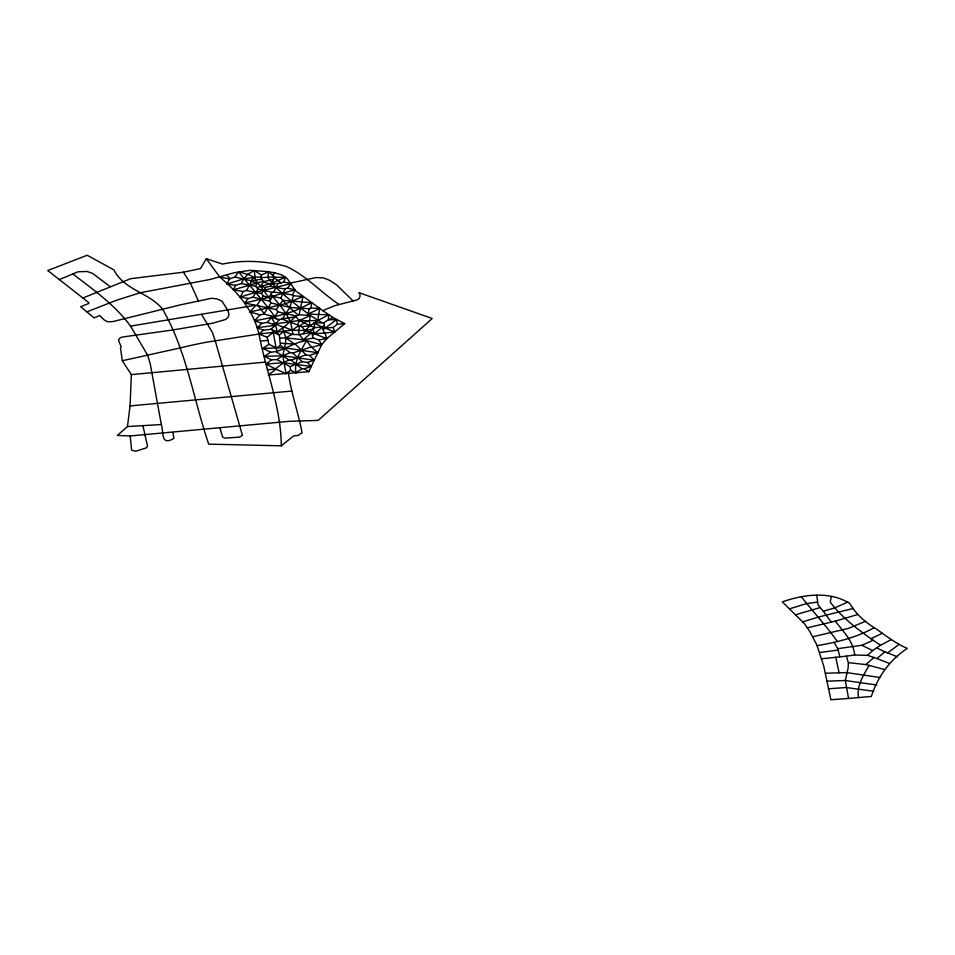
<?xml version="1.0" encoding="UTF-8"?>
<svg xmlns="http://www.w3.org/2000/svg" width="955" height="955" viewBox="0 0 955 955"><rect width="100%" height="100%" fill="white"/><g stroke="black" fill="none" stroke-linecap="round" stroke-linejoin="round"><path stroke-width="1.43" d="M86.941 311.831L116.856 300.145L140.206 292.755L210.184 279.445L234.071 272.784L250.067 270.325L266.552 271.53L274.634 272.712L281.94 274.968L287.252 278.645L295.656 290.905L322.778 310.638L334.692 305.695L356.824 299.989L359.14 298.497L359.987 296.563L359.904 293.973L358.853 292.624L432.209 318.504L318.182 420.379L289.293 421.322L130.19 435.946L117.334 435.444L127.457 426.563L130.059 405.911L131.348 374.623L122.324 360.739L120.497 348.133L121.166 346.808L118.563 340.446L119.471 338.428A6.064 3.498 0 0 1 123.231 336.924L172.939 329.952L212.619 323.232L225.774 319.424L228.221 317.072L228.997 314.374L227.72 310.1L221.954 301.195L217.083 298.879L211.628 298.282L180.352 304.86L112.368 321.692L107.318 321.68L104.011 319.806L99.786 315.52L94.056 317.872L80.686 306.746L88.827 303.427L88.743 302.604L47.75 270.54L87.192 255.248L113.967 269.919C123.649 289.926 149.493 292.696 162.493 309.074C186.655 350.652 193.364 399.118 208.691 444.135L281.283 445.818L293.555 435.958L298.127 435.444L302.078 432.794C298.342 412.464 290.881 392.612 288.291 371.925M311.258 346.94L306.567 340.637C293.698 341.854 283.265 351.762 270.575 352.18L264.44 356.382L271.554 359.856L276.926 359.569L282.74 355.726L290.093 352.634L292.863 352.98L311.258 346.94L317.836 352.753L284.077 347.799L276.544 347.99L268.844 344.289L262.923 348.456L276.544 347.99L280.412 345.352L279.302 334.99L273.166 332.4L272.306 329.905M821.467 658.819L846.309 656.169L848.41 662.675L848.076 668.309L845.306 680.521L848.577 698.439L871.318 696.458C877.872 676.51 889.762 659.941 907.25 648.409C895.957 643.527 886.156 635.97 876.201 628.879C865.397 622.409 856.05 614.423 849.807 603.429C829.811 590.954 803.668 594.332 782.348 601.889L804.564 623.758L809.876 631.649L816.883 645.067L823.676 665.79L830.91 699.752L848.577 698.439M229.475 278.872L227.027 284.029L235.515 285.33L241.281 283.563L255.474 286.19L256.752 287.562L260.703 286.44L265.693 287.455C272.82 283.981 280.376 290.392 287.55 288.195L290.941 283.623L283.91 281.988C277.356 284.363 259.593 286.404 261.3 274.945L254.209 270.48L247.667 274.395L238.595 271.781L235.037 277.069L229.475 278.872L219.793 277.105L206.34 258.733L200.514 268.594L183.42 272.187L130.644 278.681L82.99 297.984M293.078 334.393L292.087 330.215L284.148 327.076L282.549 327.84L283.754 331.373L291.872 334.405L298.569 334.632L299.297 326.097L307.247 320.773L318.003 320.474L328.771 314.744L328.329 319.853L323.805 322.695L314.04 323.112L314.72 327.672L313.085 329.129L305.015 330.537L292.087 330.215L258.912 334.035L206.328 342.224A329.952 190.499 0 0 0 180.364 347.895L122.324 360.739M328.771 314.744L318.504 314.517L318.003 320.474L310.089 325.751L305.015 330.537L303.439 333.725L298.569 334.632M309.587 320.51L310.351 315.52C295.393 303.929 278.681 292.779 267.663 277.32L268.761 271.853L274.718 277.225L285.282 277.284L283.91 281.988M292.54 294.94L273.655 291.967L272.223 292.337L271.005 294.152L272.736 296.36L280.806 298.067L282.871 300.312L311.76 302.783L310.888 307.964L309.253 308.752L289.843 307.414L271.065 302.986L269.549 301.088L252.92 297.22L248.097 298.521L240.242 297.029L243.203 291.514L246.486 290.523L261.491 293.507L263.293 296.038L268.737 297.363L294.928 289.783L292.54 294.94L293.472 295.74L302.938 296.539L299.106 314.744L296.157 315.938L277.989 311.891L276.222 309.587L244.743 303.033L248.097 298.521M318.767 314.386L319.782 308.489L310.888 307.964M318.504 314.517L308.19 314.004L309.253 308.752M831.327 596.636L830.217 602.116C843.444 619.64 862.341 632.974 880.558 645.27L891.337 639.54M293.472 295.74L289.699 307.761L282.119 319.113L279.505 319.591L271.435 317.538L254.555 320.88L260.023 314.852L263.867 314.064L274.754 316.75L293.794 311.282L311.76 302.783M274.718 277.225L270.349 286.214M322.778 310.638L333.032 317.526L344.695 323.614L334.739 331.958L322.336 327.04L314.72 327.672L310.089 325.751L301.816 326.682L297.542 324.879L299.381 320.498L310.351 315.52L322.002 322.718M285.163 288.864L280.806 298.067M243.203 291.514L233.414 289.854L235.515 285.33M276.926 359.569L290.105 366.684L290.571 370.194L286.023 373.656L276.055 369.203L268.355 374.969L308.763 371.662L321.716 344.66L326.825 338.655L334.739 331.958L333.259 327.398L337.306 324.211L344.695 323.614M273.655 291.967L277.953 283.981M284.148 327.076L296.157 315.938M241.281 283.563L243.788 278.848L247.667 274.395M246.486 290.523L251.452 281.522L250.831 280.686L235.037 277.069M302.257 341.699L303.32 339.765L311.593 332.543L313.359 338.118L318.779 339.885L326.825 338.655L324.975 333.032L314.386 333.773L305.015 330.537L301.816 326.682M255.474 286.19L257.361 282.859L263.067 281.319M306.567 340.637C301.016 350.413 293.782 361.038 295.99 372.82L290.571 370.194M869.122 665.42C863.571 675.197 856.337 685.833 858.545 697.616M272.223 292.337L258.005 289.031L252.92 297.22M263.867 314.064L271.065 302.986M277.989 311.891L274.754 316.75L271.435 317.538L267.305 322.42L262.028 323.291L254.555 320.88M269.549 301.088L272.736 296.36C280.651 306.722 290.905 316.439 292.087 330.215L298.414 325.894M272.891 275.303L274.634 272.712M256.847 305.385L263.293 296.038M265.693 287.455L261.491 293.507M271.005 294.152L268.737 297.363L244.743 303.033M276.222 309.587L282.871 300.312L288.995 307.271M260.023 314.852L250.091 312.01L255.439 305.707M279.505 319.591L275.207 323.864L272.855 324.199L267.305 322.42M310.065 331.863L312.894 329.141M846.309 656.169L854.653 654.999L867.57 655.333L872.643 650.546L880.558 645.27M262.028 323.291L257.146 327.732L263.52 330.203L270.826 329.296L277.296 331.934L278.06 334.441M250.831 280.686L254.639 277.332L261.157 276.938M848.41 662.675L865.875 664.561L874.147 657.327M270.826 329.296L275.577 325.261L272.855 324.199M867.57 655.333L876.941 658.568L884.891 651.835L897.306 656.754M263.52 330.203L258.912 334.035C266.123 371.292 280.997 407.594 281.283 445.818M324.151 332.71L323.148 329.678L336.602 319.555L337.306 324.211M279.302 334.99L283.754 331.373L285.855 337.879L285.509 343.525L282.74 355.726L286.023 373.656M219.793 277.105C237.771 292.015 253.564 310.757 258.912 334.035L267.102 337.246L273.166 332.4L276.878 351.75M312.404 335.348L324.354 325.524L323.805 322.695M282.549 327.84L277.296 331.934L275.207 323.864L270.217 315.687M276.055 369.203L265.908 364.034L271.554 359.856M275.888 368.475L283.587 362.721L289.019 359.904L291.12 360.142L305.946 354.866L309.575 355.451L317.836 352.753M887.565 652.934L899.156 644.35M295.99 372.82L301.935 368.69L304.287 368.761L311.246 366.493L307.319 362.482L302.174 361.659L290.105 366.684M291.872 334.405L285.855 337.879L280.149 338.13M328.329 319.853L333.032 317.526M285.282 277.284L271.841 283.229L260.703 286.44L255.51 280.161L254.209 270.48M847.837 602.068L834.407 608.013L823.27 611.224L818.065 604.957L816.776 595.263M874.314 627.578C856.707 637.57 836.89 642.238 817.122 645.664M308.19 314.004L319.782 308.489M870.745 638.8L882.336 633.272M834.002 642.333L837.762 648.648L861.947 645.282L872.918 640.316M59.401 279.564L78.047 271.769L87.12 271.471L92.42 273.309L110.052 286.548M302.938 296.539L285.796 303.63L250.091 312.01M865.505 621.323L848.35 628.414L812.645 636.794M261.3 274.945L268.761 271.853M307.319 362.482L314.255 360.226L309.575 355.451M857.495 614.566L835.303 621.156L807.297 627.817M227.027 284.029L243.788 278.848L254.639 277.332L247.87 274.372M789.582 608.812L806.342 603.644L817.193 602.128M240.242 297.029L256.047 292.218L290.941 283.623M802.797 621.812L818.614 617.014L853.495 608.407M233.414 289.854L257.361 282.859L251.452 281.522M795.969 614.65L819.915 607.655M312.357 347.166L321.716 344.66L318.779 339.885M273.452 279.338L263.413 281.701L260.703 286.44L270.468 299.751M290.571 283.05L315.998 277.559L323.22 277.833L329.296 280.161L336.566 284.817L353.147 301.028M254.412 305.421L130.537 326.121C115.125 304.908 93.315 289.783 72.819 273.918M303.439 333.725L311.593 332.543M313.359 338.118L303.32 339.765L285.855 337.879L294.283 343.955M250.962 280.913L261.789 279.135M282.382 318.815L295.644 316.785M257.146 327.732L275.577 325.261M819.7 652.516L838.132 650.057M324.975 333.032L334.739 331.958M131.348 374.623L265.478 362.1M130.059 405.911L291.848 391.049M261.121 340.995L267.937 340.362L268.844 344.289M333.259 327.398L325.01 328.138L324.354 325.524M265.908 364.034L283.587 362.721L311.246 366.493M267.185 369.74L276.019 369.084M828.474 688.818L846.142 687.505L873.801 691.289M127.457 426.563L161.335 424.545C163.902 432.436 160.452 446.391 173.917 438.369L172.831 432.412M261.193 277.619L274.431 277.01M328.783 319.853L336.602 319.555M264.44 356.382L282.74 355.726L314.255 360.226M827.006 681.178L845.306 680.521L876.809 685.01M825.478 673.239L846.631 672.595L880.391 677.537M307.247 320.773L299.381 320.498L275.207 323.864L283.313 327.183M310.351 315.52L299.106 314.744M280.543 343.191L294.009 344.075M287.55 288.195L294.928 289.783M321.716 344.66L303.32 339.765L299.619 334.728M865.875 664.561L884.282 669.443M206.34 258.733L222.551 264.081C243.382 259.688 265.394 260.918 285.927 266.302C305.875 275.088 320.832 292.469 339.025 304.382M297.542 324.879L282.119 319.113M326.825 338.655L314.386 333.773L313.085 329.129M876.941 658.568L889.38 663.45M872.643 650.546L861.947 645.282M314.04 323.112L322.336 327.04L323.148 329.678M876.606 647.908L884.891 651.835M262.923 348.456L270.575 352.18M276.461 351.977L289.019 359.904M304.287 368.761L308.763 371.662M280.412 345.352L290.093 352.634M301.935 368.69L291.12 360.142M274.395 277.821L281.152 282.955M289.699 307.761L298.27 315.126M292.863 352.98L302.174 361.659M305.946 354.866L295.238 344.075M295.799 316.618L299.381 320.498L310.089 325.751L309.134 320.761M226.956 275.279L230.06 278.717M256.752 287.562L258.005 289.031M835.303 621.156C843.205 631.506 853.46 641.223 854.653 654.999M823.27 611.224L831.292 622.147M258.053 305.672L264.213 313.598M276.305 318.803C264.75 302.269 251.046 287.55 238.595 271.781M837.308 641.533C826.278 625.68 812.991 611.725 801.15 596.565M130.537 326.121L147.762 355.427L150.269 363.974L161.335 424.545M201.553 314.398L212.332 332.328L215.221 340.756L242.403 435.265L239.669 437.092L224.688 438.13L222.527 436.853L219.996 428.007M183.42 272.187L190.367 283.181L198.306 300.777M267.102 337.246L267.937 340.362M837.762 648.648L839.863 656.718M142.904 425.644L147.488 446.021L146.354 447.871L135.801 451.202L131.611 450.199L130.19 435.946M835.721 657.195L839.111 672.786"/></g></svg>
